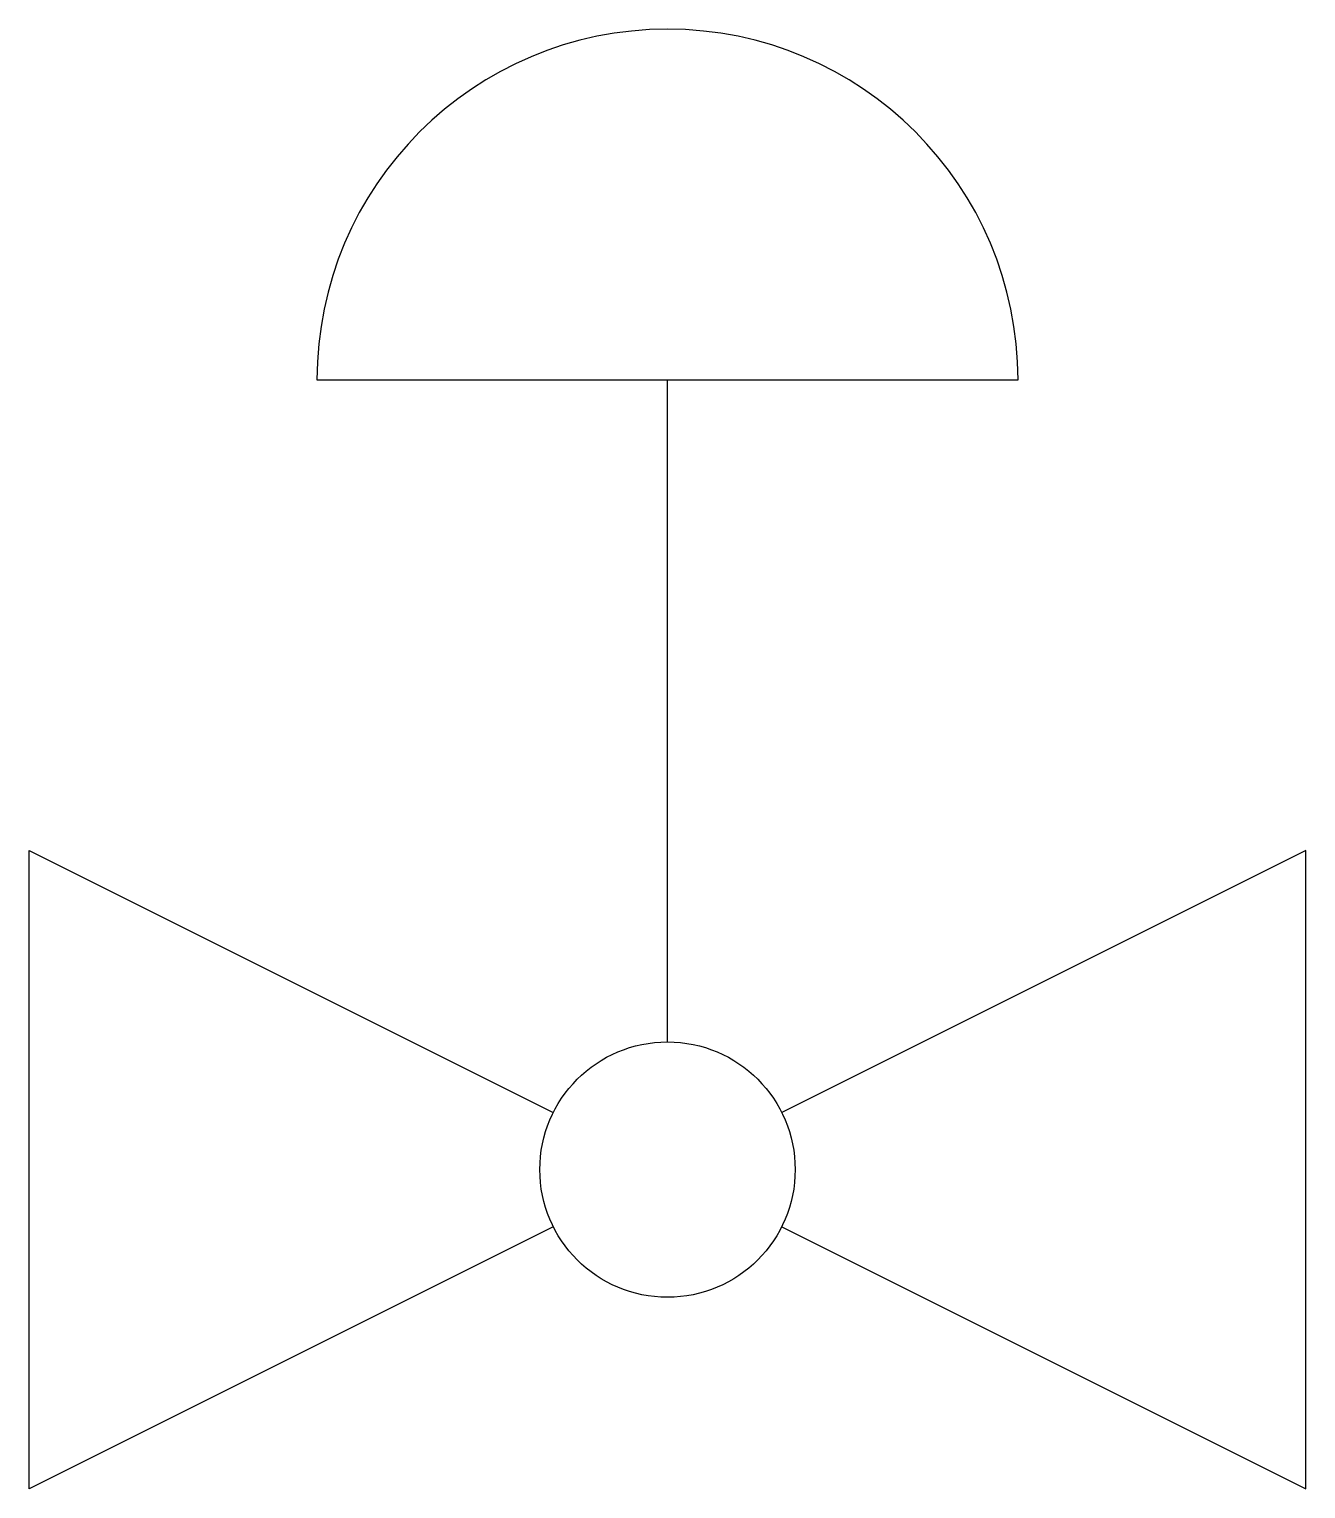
# Model space of a CAD drawing. Header units: millimetres. Extents: x -150 to 150, y -75 to 268.
import ezdxf

# ---------------------------------------------------------------- set-up
doc = ezdxf.new("R2010")
doc.units = ezdxf.units.MM

msp = doc.modelspace()

# ---------------------------------------------------------------- linework, layer by layer
at = {"color": 0, "linetype": 'ByBlock', "lineweight": -2}
for p, q in [((-82.37, 185.58), (82.37, 185.58)), ((0, 30), (0, 185.58))]:
    msp.add_line(p, q, dxfattribs=at)
for points in [[(-26.83, -13.42), (-150, -75), (-150, 75), (-26.83, 13.42)], [(26.83, -13.42), (150, -75), (150, 75), (26.83, 13.42)]]:
    msp.add_lwpolyline(points, dxfattribs=at)
msp.add_circle((0, 0), 30, dxfattribs=at)
msp.add_arc((0, 185.58), 82.37, 0, 180, dxfattribs=at)

doc.saveas('drawing.dxf')
